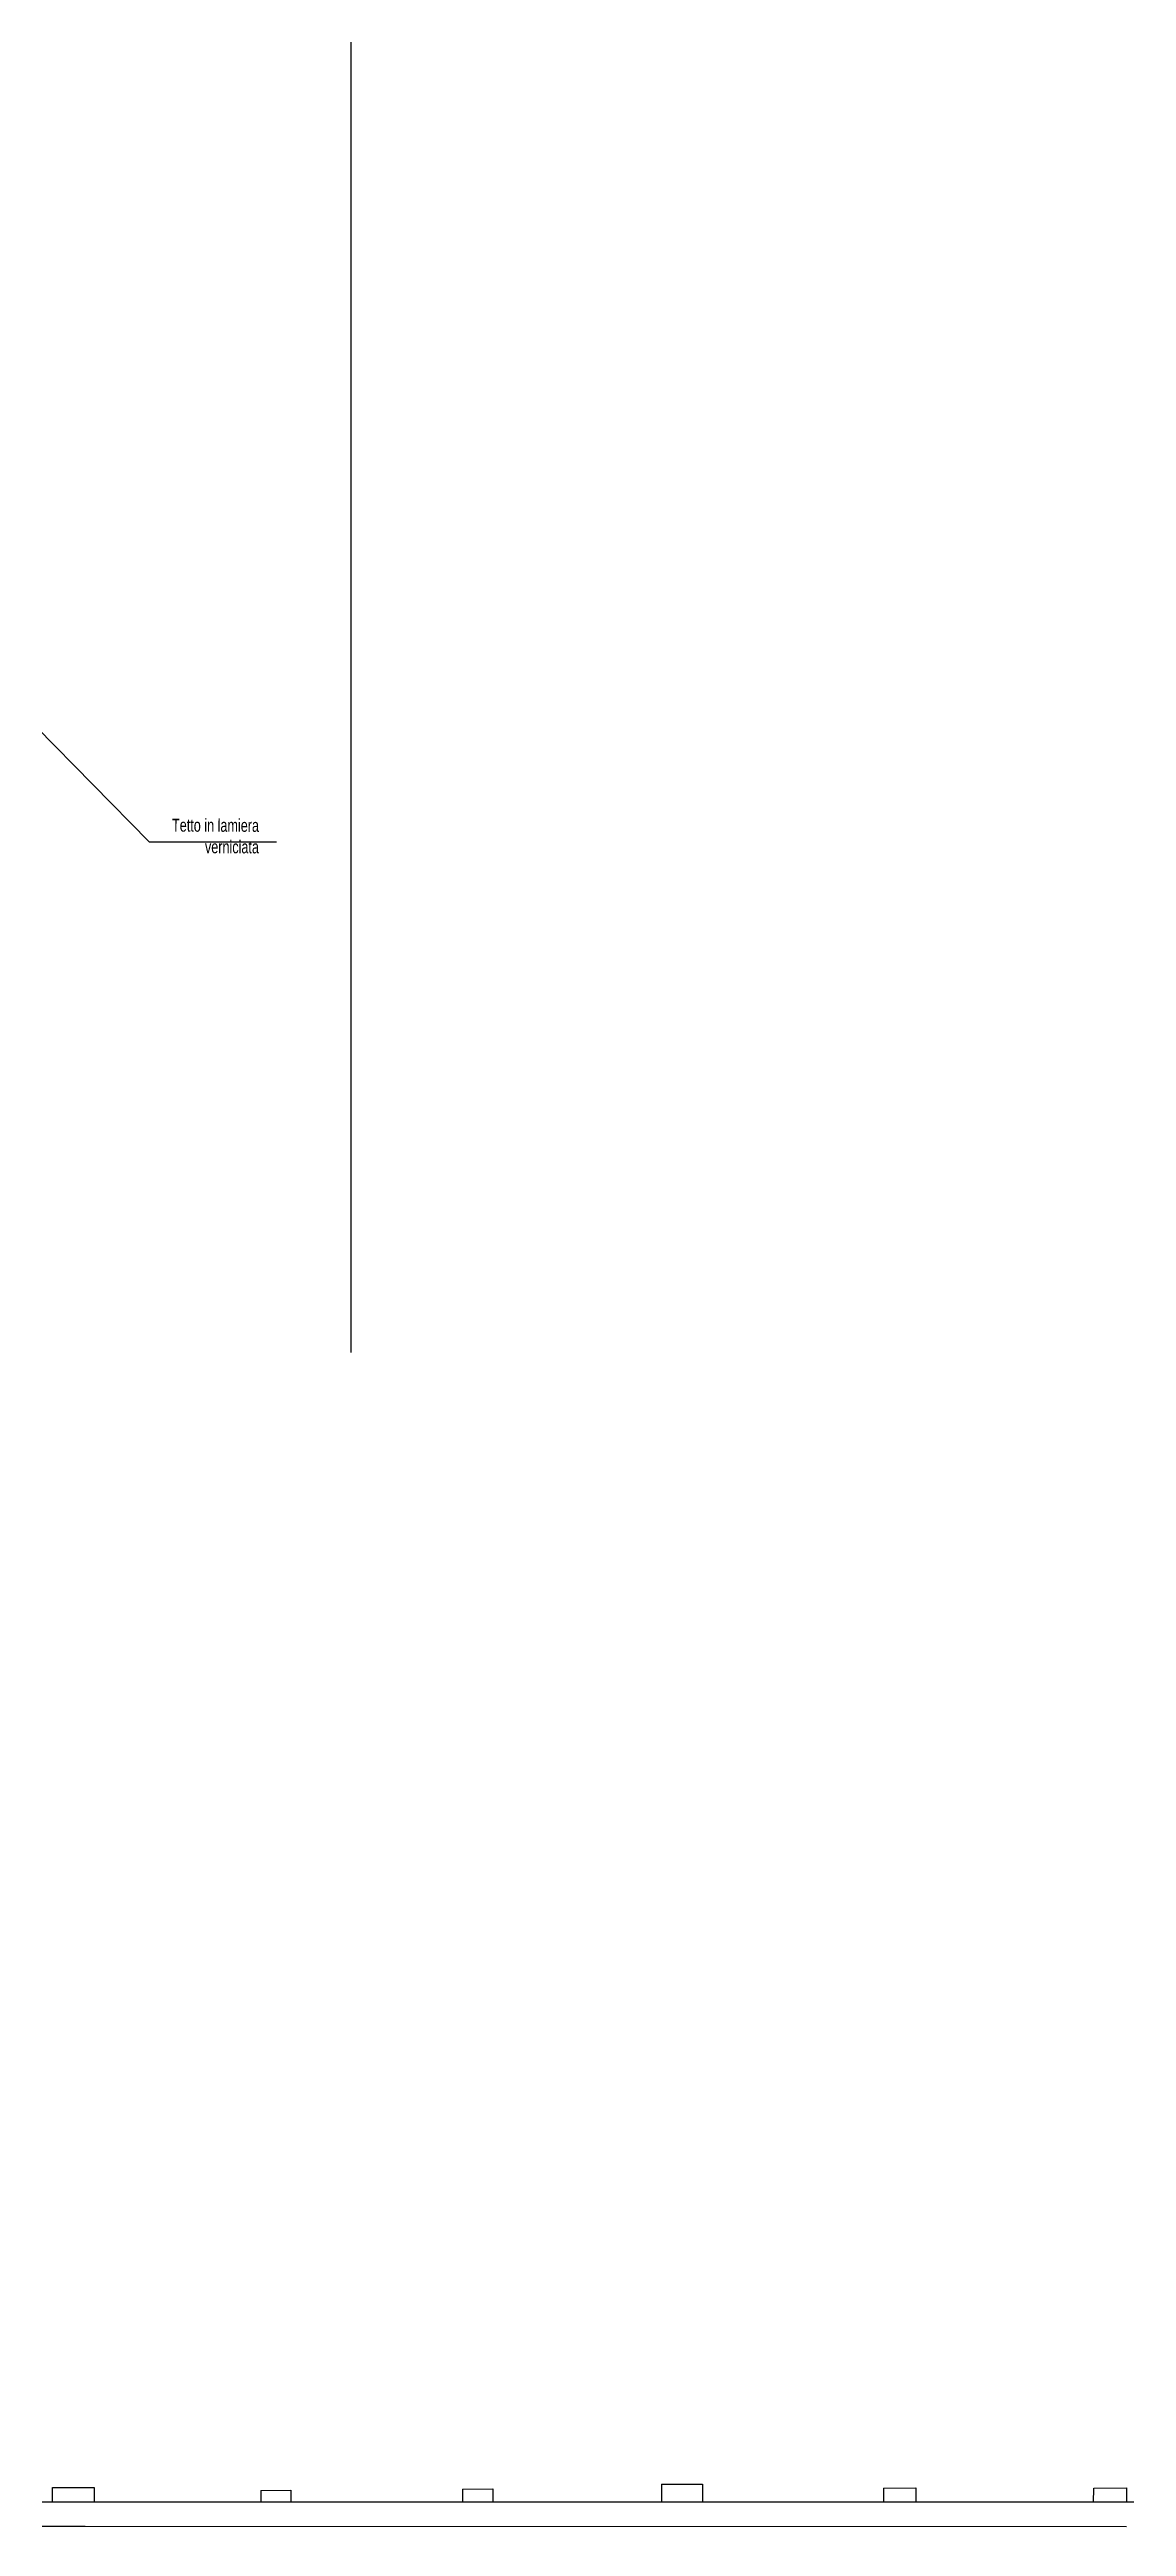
# Model space of a CAD drawing. Header units: millimetres. Extents: x -3782782348 to 131293, y -36553 to 57271.
# Drawn here: x 123709 to 125030, y -30324 to -27287 of the extents above; entities that cross this region are included whole.
import ezdxf

# ---------------------------------------------------------------- set-up
doc = ezdxf.new("R2010")
doc.units = ezdxf.units.MM
doc.header["$LTSCALE"] = 0.01
doc.layers.get('Defpoints').update_dxf_attribs({"color": 253})
for name, color, linetype in [('X_quote 1', 253, 'Continuous'), ('X_rilievo', 8, 'Continuous'), ('X_TESTI', 253, 'Continuous')]:
    doc.layers.add(name, color=color, linetype=linetype)
doc.styles.add('QUOTE', font='simplex.shx', dxfattribs={"width": 0.7})
doc.styles.get("Standard").update_dxf_attribs({"font": 'arial.ttf'})
doc.dimstyles.get("Standard").update_dxf_attribs({"dimscale": 0, "dimtxt": 0.18, "dimasz": 0.18, "dimexe": 0.18, "dimexo": 0.0625, "dimgap": 0.09, "dimtad": 1, "dimdec": 0, "dimzin": 0, "dimdsep": 46, "dimtxsty": 'Standard', "dimcen": 0.09, "dimclrd": 256, "dimclre": 256, "dimclrt": 5, "dimadec": 0, "dimazin": 0, "dimtfac": 1, "dimtdec": 0, "dimtix": 1, "dimtofl": 0, "dimtmove": 2, "dimatfit": 3, "dimfxl": 1, "dimtolj": 1, "dimtzin": 0, "dimarcsym": 0})

# ---------------------------------------------------------------- blocks, each defined once
blk = doc.blocks.new('*D137')
at = {"layer": 'Defpoints', "color": 0, "transparency": 16777216}
for p in [(124072.2, -26498.8, 0), (123684.2, -28884.5, 0), (124078.5, -28884.5, 0)]:
    blk.add_point(p, dxfattribs=at)
at = {"layer": 'X_quote 1', "lineweight": -2, "transparency": 16777216}
blk.add_line((124078.5, -26499, 0), (124078.5, -28884.3, 0), dxfattribs=at)
at = {"layer": 'X_quote 1', "transparency": 16777216}
for points in [[(124078.5, -26499, 0), (124078.6, -26499, 0), (124078.5, -26498.8, 0)], [(124078.5, -28884.3, 0), (124078.6, -28884.3, 0), (124078.5, -28884.5, 0)]]:
    blk.add_solid(points, dxfattribs=at)
at = {"layer": 'X_quote 1', "color": 5, "transparency": 16777216, "insert": (124078.4, -27691.6, 0), "char_height": 0.18, "attachment_point": 5, "rotation": 90}
blk.add_mtext('\\A1;2386', dxfattribs=at)

msp = doc.modelspace()

# ---------------------------------------------------------------- linework, layer by layer
at = {"layer": 'X_rilievo'}
for p, q in [((123712.5, -30275.9, 0), (123763.7, -30275.7, 0)), ((123712.5, -30275.9, 0), (123763.7, -30275.7, 0)), ((123712.5, -30294, 0), (123712.5, -30275.9, 0)), ((123712.5, -30294, 0), (123712.5, -30275.9, 0)), ((123712.6, -30275.9, 0), (123763.7, -30275.7, 0)), ((123712.6, -30275.9, 0), (123763.7, -30275.7, 0)), ((123712.6, -30294, 0), (123712.6, -30275.9, 0)), ((123712.6, -30294, 0), (123712.6, -30275.9, 0)), ((123763.7, -30275.7, 0), (123763.7, -30294, 0)), ((123763.7, -30275.7, 0), (123763.7, -30294, 0)), ((123763.7, -30275.7, 0), (123763.7, -30294, 0)), ((123763.7, -30275.7, 0), (123763.7, -30294, 0)), ((123968.1, -30279.5, 0), (124005.2, -30279.3, 0)), ((123968.1, -30279.5, 0), (124005.2, -30279.3, 0)), ((123968.1, -30279.5, 0), (124005.2, -30279.3, 0)), ((123968.1, -30279.5, 0), (124005.2, -30279.3, 0)), ((123968.1, -30279.5, 0), (123968.1, -30294, 0)), ((123968.1, -30279.5, 0), (123968.1, -30294, 0)), ((123968.1, -30279.5, 0), (123968.1, -30294, 0)), ((123968.1, -30279.5, 0), (123968.1, -30294, 0)), ((124005.2, -30279.3, 0), (124005.2, -30294.1, 0)), ((124005.2, -30279.3, 0), (124005.2, -30294.1, 0)), ((124005.2, -30279.3, 0), (124005.2, -30294.1, 0)), ((124005.2, -30279.3, 0), (124005.2, -30294.1, 0)), ((124215.6, -30277.8, 0), (124252.7, -30277.6, 0)), ((124215.6, -30277.8, 0), (124252.7, -30277.6, 0)), ((124215.6, -30277.8, 0), (124215.6, -30294.1, 0)), ((124215.6, -30277.8, 0), (124215.6, -30294.1, 0)), ((124215.7, -30277.8, 0), (124252.8, -30277.6, 0)), ((124215.7, -30277.8, 0), (124252.8, -30277.6, 0)), ((124215.7, -30277.8, 0), (124215.7, -30294.1, 0)), ((124215.7, -30277.8, 0), (124215.7, -30294.1, 0)), ((124252.7, -30277.6, 0), (124252.7, -30294.1, 0)), ((124252.7, -30277.6, 0), (124252.7, -30294.1, 0)), ((124252.8, -30277.6, 0), (124252.7, -30294.1, 0)), ((124252.8, -30277.6, 0), (124252.7, -30294.1, 0)), ((124459.7, -30271.9, 0), (124510.2, -30271.9, 0)), ((124459.7, -30271.9, 0), (124459.7, -30294.2, 0)), ((124459.7, -30271.9, 0), (124510.2, -30271.9, 0)), ((124459.7, -30271.9, 0), (124459.7, -30294.2, 0)), ((124459.7, -30271.9, 0), (124510.2, -30271.9, 0)), ((124459.7, -30271.9, 0), (124459.7, -30294.2, 0)), ((124459.7, -30271.9, 0), (124510.2, -30271.9, 0)), ((124459.7, -30271.9, 0), (124459.7, -30294.2, 0)), ((124510.2, -30271.9, 0), (124510.2, -30294.2, 0)), ((124510.2, -30271.9, 0), (124510.2, -30294.2, 0)), ((124510.2, -30271.9, 0), (124510.2, -30294.2, 0)), ((124510.2, -30271.9, 0), (124510.2, -30294.2, 0)), ((124732.1, -30276.6, 0), (124771.9, -30276.1, 0)), ((124732.1, -30276.6, 0), (124771.9, -30276.1, 0)), ((124732.1, -30276.6, 0), (124771.9, -30276.1, 0)), ((124732.1, -30276.6, 0), (124771.9, -30276.1, 0)), ((124732.1, -30276.6, 0), (124732.1, -30294.2, 0)), ((124732.1, -30276.6, 0), (124732.1, -30294.2, 0)), ((124732.1, -30276.6, 0), (124732.1, -30294.2, 0)), ((124732.1, -30276.6, 0), (124732.1, -30294.2, 0)), ((124771.9, -30276.1, 0), (124771.9, -30294.2, 0)), ((124771.9, -30276.1, 0), (124771.9, -30294.2, 0)), ((124771.9, -30276.1, 0), (124771.9, -30294.2, 0)), ((124771.9, -30276.1, 0), (124771.9, -30294.2, 0)), ((124989.7, -30294.3, 0), (124990.2, -30276.7, 0)), ((124989.7, -30294.3, 0), (124990.2, -30276.7, 0)), ((124989.7, -30294.3, 0), (124990.2, -30276.7, 0)), ((124989.7, -30294.3, 0), (124990.2, -30276.7, 0)), ((124990.2, -30276.7, 0), (125030, -30276.2, 0)), ((124990.2, -30276.7, 0), (125030, -30276.2, 0)), ((124990.2, -30276.7, 0), (125030.1, -30276.2, 0)), ((125030, -30276.2, 0), (125030, -30294.4, 0)), ((125030, -30276.2, 0), (125030, -30294.4, 0)), ((125030.1, -30276.2, 0), (125030, -30294.4, 0)), ((125030.1, -30276.2, 0), (125030, -30294.4, 0)), ((120756.8, -30294.6, 0), (123752.9, -30293.3, 0)), ((120756.8, -30294.6, 0), (123752.9, -30293.3, 0)), ((120756.8, -30294.6, 0), (123752.9, -30293.3, 0)), ((123621.8, -30293.3, 0), (123752.9, -30293.3, 0)), ((123621.8, -30293.3, 0), (123752.9, -30293.3, 0)), ((123621.8, -30293.3, 0), (123752.9, -30293.3, 0)), ((123621.8, -30293.3, 0), (123752.9, -30293.3, 0)), ((123621.8, -30293.3, 0), (123752.9, -30293.3, 0)), ((123752.9, -30293.3, 0), (125030, -30293.6, 0)), ((123752.9, -30293.3, 0), (125030, -30293.6, 0)), ((123752.9, -30293.3, 0), (125030, -30293.6, 0)), ((123752.9, -30293.3, 0), (125030, -30293.6, 0)), ((123752.9, -30293.3, 0), (125030, -30293.6, 0)), ((123752.9, -30293.3, 0), (125030, -30293.6, 0)), ((123752.9, -30293.3, 0), (125030, -30293.6, 0)), ((123752.9, -30293.3, 0), (125030, -30293.6, 0)), ((125030, -30293.6, 0), (126796, -30286.3, 0)), ((125030, -30293.6, 0), (126796, -30286.3, 0)), ((125030, -30293.6, 0), (126796, -30286.3, 0)), ((125030, -30293.6, 0), (126796, -30286.3, 0)), ((123621.8, -30323.3, 0), (123752.9, -30323.3, 0)), ((123621.8, -30323.3, 0), (123752.9, -30323.3, 0)), ((123621.8, -30323.3, 0), (123752.9, -30323.3, 0)), ((123621.8, -30323.3, 0), (123752.9, -30323.3, 0)), ((123621.8, -30323.3, 0), (123752.9, -30323.3, 0)), ((123621.8, -30323.3, 0), (123752.9, -30323.3, 0)), ((123621.8, -30323.3, 0), (123752.9, -30323.3, 0)), ((123621.8, -30323.3, 0), (123752.9, -30323.3, 0)), ((123752.9, -30323.3, 0), (125030, -30323.6, 0)), ((123752.9, -30323.3, 0), (125030, -30323.6, 0)), ((123752.9, -30323.3, 0), (125030, -30323.6, 0)), ((123752.9, -30323.3, 0), (125030, -30323.6, 0)), ((123752.9, -30323.3, 0), (125030, -30323.6, 0)), ((123752.9, -30323.3, 0), (125030, -30323.6, 0)), ((123752.9, -30323.3, 0), (125030, -30323.6, 0)), ((123752.9, -30323.3, 0), (125030, -30323.6, 0))]:
    msp.add_line(p, q, dxfattribs=at)
at = {"layer": 'X_TESTI'}
for p, q in [((123693.1, -28117.3, 0), (123831.2, -28258.2, 0)), ((123831.2, -28258.2, 0), (123987.5, -28258.2, 0))]:
    msp.add_line(p, q, dxfattribs=at)

# ---------------------------------------------------------------- texts
at = {"layer": 'X_TESTI', "insert": (123965.9, -28272.4, 0), "char_height": 1.452, "width": 214.705, "attachment_point": 9, "rotation": 359.8509, "style": 'QUOTE'}
msp.add_mtext('{\\fArial|b0|i0|c0|p34;\\H10.9x;Tetto in lamiera\\Pverniciata}', dxfattribs=at)

# ---------------------------------------------------------------- dimensions: what is measured, and where the dimension line sits
at = {"layer": 'X_quote 1'}
dim = msp.add_linear_dim(base=(124078.5, -28884.5, 0), p1=(124072.2, -26498.8, 0), p2=(123684.2, -28884.5, 0), angle=90, dimstyle='Standard', override={"dimscale": 1, "dimse1": 1, "dimse2": 1}, dxfattribs=at)
dim.commit()
dim.dimension.update_dxf_attribs({"geometry": '*D137', "text_midpoint": (124078.4, -27691.6, 0)})

doc.saveas('drawing.dxf')
